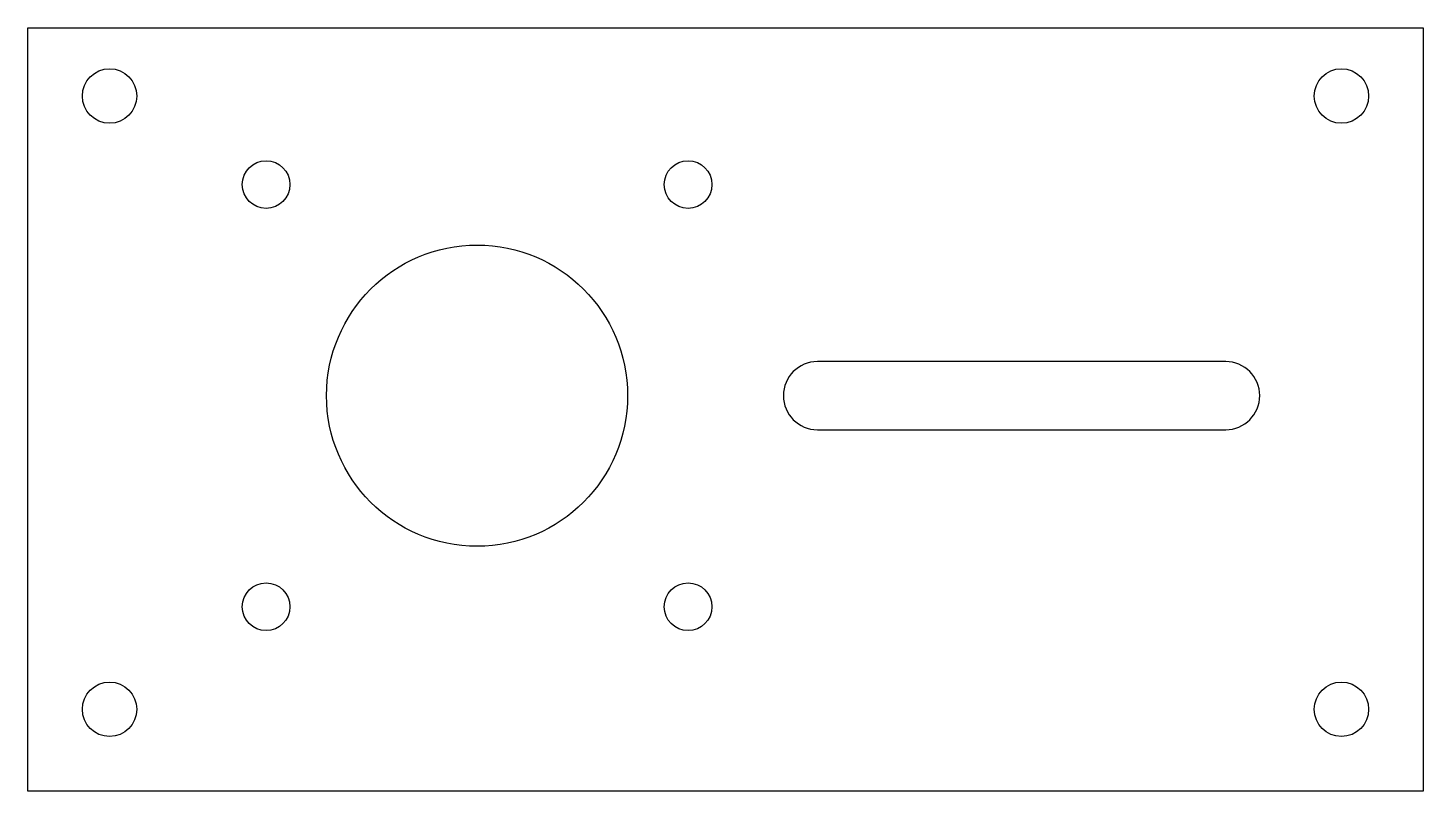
# Model space of a CAD drawing. Extents: x -46 to 57, y -29 to 27.
import ezdxf

# ---------------------------------------------------------------- set-up
doc = ezdxf.new("R2010")
doc.units = 0
doc.layers.get('0').update_dxf_attribs({"linetype": 'continuous'})

# ---------------------------------------------------------------- blocks, each defined once
blk = doc.blocks.new('PAD001_CS')
at = {"color": 0}
blk.add_lwpolyline([(57, -29.03), (-45.5, -29.03), (-45.5, 27), (57, 27)], close=True, dxfattribs=at)
blk.add_lwpolyline([(42.5, 2.5), (12.5, 2.5, 1), (12.5, -2.5), (42.5, -2.5, 1)], format="xyb", close=True, dxfattribs=at)
for centre, radius in [((-39.5, 22, 3), 2), ((51, 22, 3), 2), ((-28, 15.5, 3), 1.75), ((3, 15.5, 3), 1.75), ((-12.5, 0, 3), 11.06), ((-28, -15.5, 3), 1.75), ((3, -15.5, 3), 1.75), ((-39.5, -23.03, 3), 2), ((51, -23.03, 3), 2)]:
    blk.add_circle(centre, radius, dxfattribs=at)

msp = doc.modelspace()

# ---------------------------------------------------------------- block references
at = {"color": 0}
msp.add_blockref('PAD001_CS', (0, 0), dxfattribs=at)

doc.saveas('drawing.dxf')
